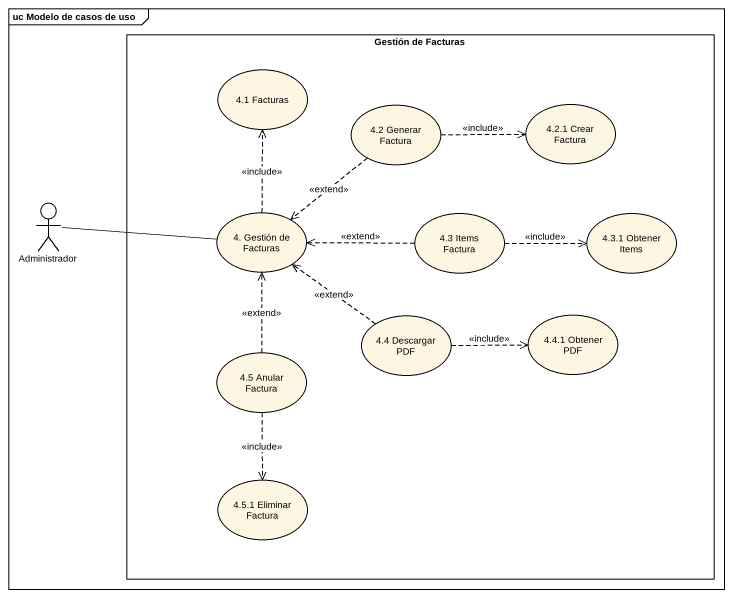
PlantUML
@startuml
mainframe uc Modelo de casos de uso
rectangle "Gestión de Facturas" as Gestión_de_Facturas {
  usecase "4.1 Facturas" as u4_1_Facturas
  usecase "4.2 Generar Factura" as u4_2_Generar_Factura
  usecase "4.2.1 Crear Factura" as u4_2_1_Crear_Factura
  usecase "4. Gestión de Facturas" as u4_Gestión_de_Facturas
  usecase "4.3 Items Factura" as u4_3_Items_Factura
  usecase "4.3.1 Obtener Items" as u4_3_1_Obtener_Items
  usecase "4.4 Descargar PDF" as u4_4_Descargar_PDF
  usecase "4.4.1 Obtener PDF" as u4_4_1_Obtener_PDF
  usecase "4.5 Anular Factura" as u4_5_Anular_Factura
  usecase "4.5.1 Eliminar Factura" as u4_5_1_Eliminar_Factura
}
actor Administrador
u4_2_Generar_Factura .right.> u4_2_1_Crear_Factura : <<include>>
u4_2_Generar_Factura ..> u4_Gestión_de_Facturas : <<extend>>
Administrador -right- u4_Gestión_de_Facturas
u4_Gestión_de_Facturas .up.> u4_1_Facturas : <<include>>
u4_3_Items_Factura .left.> u4_Gestión_de_Facturas : <<extend>>
u4_3_Items_Factura .right.> u4_3_1_Obtener_Items : <<include>>
u4_4_Descargar_PDF .up.> u4_Gestión_de_Facturas : <<extend>>
u4_4_Descargar_PDF .right.> u4_4_1_Obtener_PDF : <<include>>
u4_5_Anular_Factura .up.> u4_Gestión_de_Facturas : <<extend>>
u4_5_Anular_Factura ..> u4_5_1_Eliminar_Factura : <<include>>
@enduml
